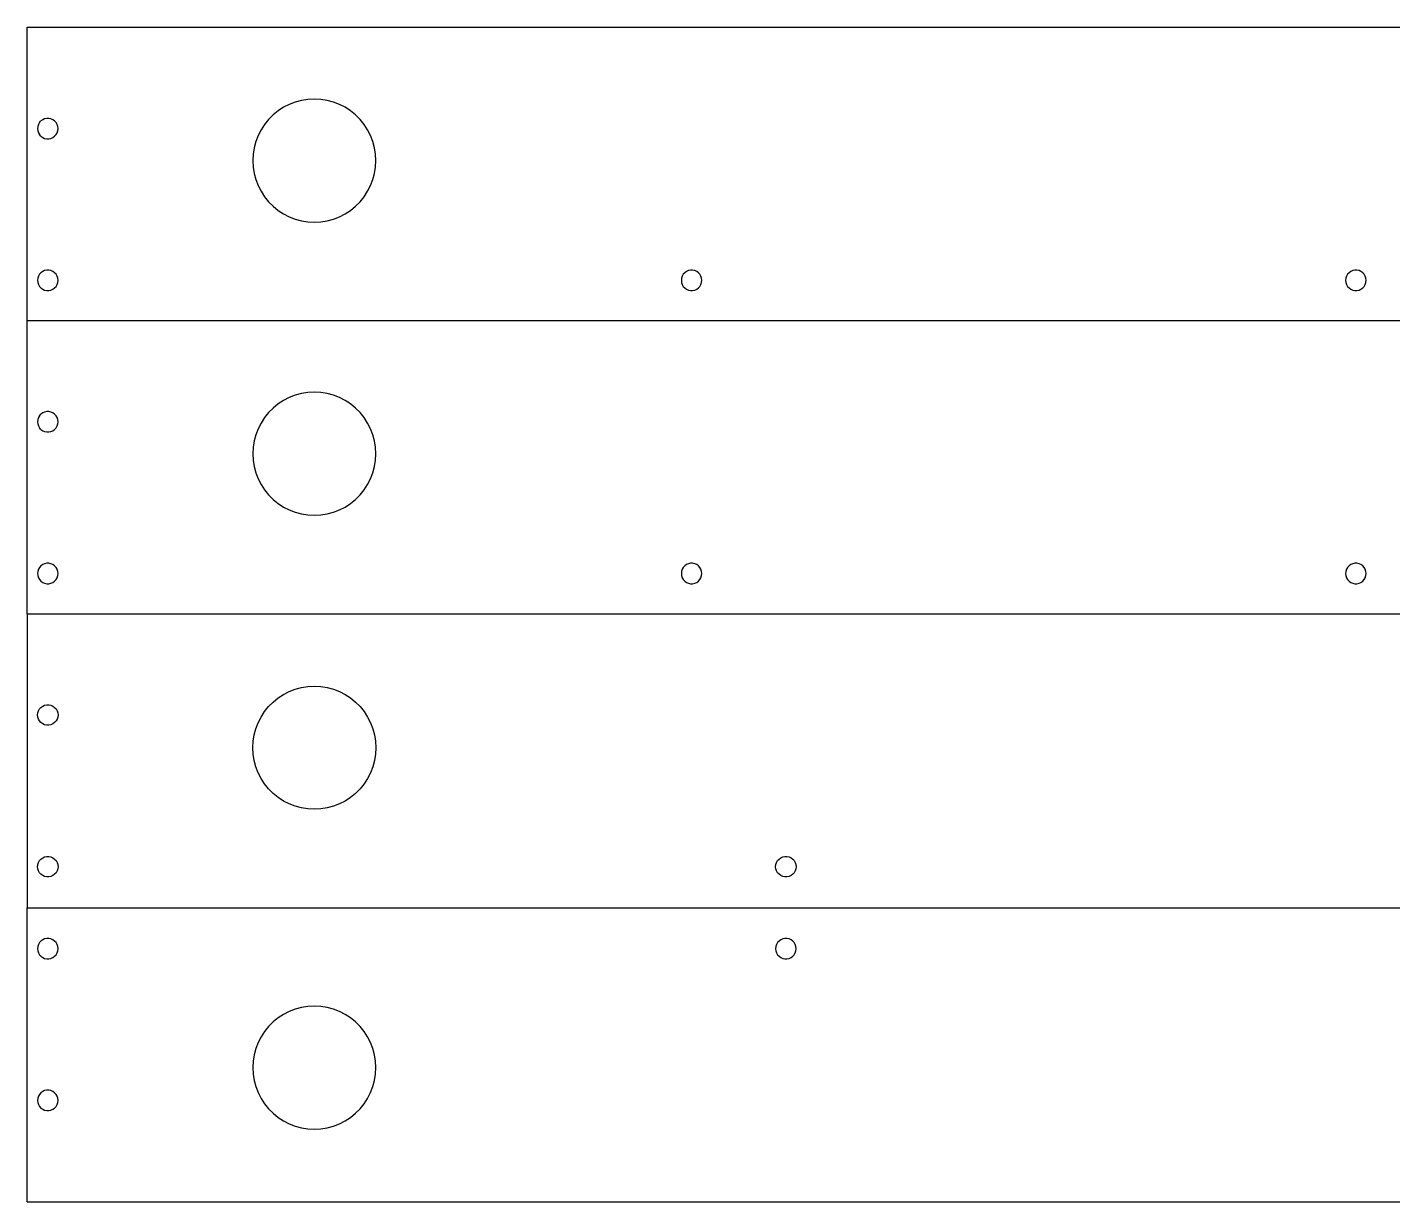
# Model space of a CAD drawing. Header units: metres. Extents: x 0 to 648, y 0 to 286.
# Drawn here: x 0 to 333, y 0 to 286.4 of the extents above; entities that cross this region are included whole.
import ezdxf

# ---------------------------------------------------------------- set-up
doc = ezdxf.new("R2010")
doc.units = ezdxf.units.M

msp = doc.modelspace()

# ---------------------------------------------------------------- linework, layer by layer
at = {"layer": 'side-panels-5mm'}
for p, q in [((0, 286.4, 0), (648, 286.4, 0)), ((0, 214.9, 0), (0, 286.4, 0)), ((62.5, 266.89, 0), (61.18, 266.04, 0)), ((63.9, 267.6, 0), (62.5, 266.89, 0)), ((65.36, 268.17, 0), (63.9, 267.6, 0)), ((66.88, 268.57, 0), (65.36, 268.17, 0)), ((68.43, 268.82, 0), (66.88, 268.57, 0)), ((70, 268.9, 0), (68.43, 268.82, 0)), ((71.57, 268.82, 0), (70, 268.9, 0)), ((73.12, 268.57, 0), (71.57, 268.82, 0)), ((74.64, 268.17, 0), (73.12, 268.57, 0)), ((76.1, 267.6, 0), (74.64, 268.17, 0)), ((77.5, 266.89, 0), (76.1, 267.6, 0)), ((78.82, 266.04, 0), (77.5, 266.89, 0)), ((2.98, 263.17, 0), (2.72, 262.72, 0)), ((2.98, 263.17, 0), (3.33, 263.56, 0)), ((3.75, 263.87, 0), (3.33, 263.56, 0)), ((4.23, 264.08, 0), (3.75, 263.87, 0)), ((4.74, 264.19, 0), (4.23, 264.08, 0)), ((5.26, 264.19, 0), (4.74, 264.19, 0)), ((5.77, 264.08, 0), (5.26, 264.19, 0)), ((6.25, 263.87, 0), (5.77, 264.08, 0)), ((6.67, 263.56, 0), (6.25, 263.87, 0)), ((7.02, 263.17, 0), (6.67, 263.56, 0)), ((7.28, 262.72, 0), (7.02, 263.17, 0)), ((58.85, 263.94, 0), (57.86, 262.72, 0)), ((59.96, 265.05, 0), (58.85, 263.94, 0)), ((61.18, 266.04, 0), (59.96, 265.05, 0)), ((80.04, 265.05, 0), (78.82, 266.04, 0)), ((81.15, 263.94, 0), (80.04, 265.05, 0)), ((82.14, 262.72, 0), (81.15, 263.94, 0)), ((2.55, 262.22, 0), (2.5, 261.7, 0)), ((2.5, 261.7, 0), (2.55, 261.18, 0)), ((2.72, 262.72, 0), (2.55, 262.22, 0)), ((2.55, 261.18, 0), (2.72, 260.68, 0)), ((2.72, 260.68, 0), (2.98, 260.23, 0)), ((3.33, 259.84, 0), (2.98, 260.23, 0)), ((3.33, 259.84, 0), (3.75, 259.53, 0)), ((6.25, 259.53, 0), (6.67, 259.84, 0)), ((6.67, 259.84, 0), (7.02, 260.23, 0)), ((7.02, 260.23, 0), (7.28, 260.68, 0)), ((7.45, 262.22, 0), (7.28, 262.72, 0)), ((7.28, 260.68, 0), (7.45, 261.18, 0)), ((7.5, 261.7, 0), (7.45, 262.22, 0)), ((7.45, 261.18, 0), (7.5, 261.7, 0)), ((56.3, 260, 0), (55.73, 258.54, 0)), ((57.01, 261.4, 0), (56.3, 260, 0)), ((57.86, 262.72, 0), (57.01, 261.4, 0)), ((82.99, 261.4, 0), (82.14, 262.72, 0)), ((83.7, 260, 0), (82.99, 261.4, 0)), ((84.27, 258.54, 0), (83.7, 260, 0)), ((3.75, 259.53, 0), (4.23, 259.32, 0)), ((4.23, 259.32, 0), (4.74, 259.21, 0)), ((4.74, 259.21, 0), (5.26, 259.21, 0)), ((5.26, 259.21, 0), (5.77, 259.32, 0)), ((5.77, 259.32, 0), (6.25, 259.53, 0)), ((55.33, 257.02, 0), (55.08, 255.47, 0)), ((55.73, 258.54, 0), (55.33, 257.02, 0)), ((84.67, 257.02, 0), (84.27, 258.54, 0)), ((84.92, 255.47, 0), (84.67, 257.02, 0)), ((55.08, 255.47, 0), (55, 253.9, 0)), ((55, 253.9, 0), (55.08, 252.33, 0)), ((85, 253.9, 0), (84.92, 255.47, 0)), ((84.92, 252.33, 0), (85, 253.9, 0)), ((55.08, 252.33, 0), (55.33, 250.78, 0)), ((55.33, 250.78, 0), (55.73, 249.26, 0)), ((84.27, 249.26, 0), (84.67, 250.78, 0)), ((84.67, 250.78, 0), (84.92, 252.33, 0)), ((55.73, 249.26, 0), (56.3, 247.8, 0)), ((56.3, 247.8, 0), (57.01, 246.4, 0)), ((82.99, 246.4, 0), (83.7, 247.8, 0)), ((83.7, 247.8, 0), (84.27, 249.26, 0)), ((57.01, 246.4, 0), (57.86, 245.08, 0)), ((57.86, 245.08, 0), (58.85, 243.86, 0)), ((58.85, 243.86, 0), (59.96, 242.75, 0)), ((80.04, 242.75, 0), (81.15, 243.86, 0)), ((81.15, 243.86, 0), (82.14, 245.08, 0)), ((82.14, 245.08, 0), (82.99, 246.4, 0)), ((59.96, 242.75, 0), (61.18, 241.76, 0)), ((61.18, 241.76, 0), (62.5, 240.91, 0)), ((62.5, 240.91, 0), (63.9, 240.2, 0)), ((63.9, 240.2, 0), (65.36, 239.63, 0)), ((74.64, 239.63, 0), (76.1, 240.2, 0)), ((76.1, 240.2, 0), (77.5, 240.91, 0)), ((77.5, 240.91, 0), (78.82, 241.76, 0)), ((78.82, 241.76, 0), (80.04, 242.75, 0)), ((65.36, 239.63, 0), (66.88, 239.23, 0)), ((66.88, 239.23, 0), (68.43, 238.98, 0)), ((68.43, 238.98, 0), (70, 238.9, 0)), ((70, 238.9, 0), (71.57, 238.98, 0)), ((71.57, 238.98, 0), (73.12, 239.23, 0)), ((73.12, 239.23, 0), (74.64, 239.63, 0)), ((3.33, 226.56, 0), (2.98, 226.17, 0)), ((3.75, 226.87, 0), (3.33, 226.56, 0)), ((4.23, 227.08, 0), (3.75, 226.87, 0)), ((4.74, 227.19, 0), (4.23, 227.08, 0)), ((5.26, 227.19, 0), (4.74, 227.19, 0)), ((5.77, 227.08, 0), (5.26, 227.19, 0)), ((6.25, 226.87, 0), (5.77, 227.08, 0)), ((6.67, 226.56, 0), (6.25, 226.87, 0)), ((7.02, 226.17, 0), (6.67, 226.56, 0)), ((160.33, 226.56, 0), (159.98, 226.17, 0)), ((160.75, 226.87, 0), (160.33, 226.56, 0)), ((161.23, 227.08, 0), (160.75, 226.87, 0)), ((161.74, 227.19, 0), (161.23, 227.08, 0)), ((162.26, 227.19, 0), (161.74, 227.19, 0)), ((162.77, 227.08, 0), (162.26, 227.19, 0)), ((163.25, 226.87, 0), (162.77, 227.08, 0)), ((163.67, 226.56, 0), (163.25, 226.87, 0)), ((164.02, 226.17, 0), (163.67, 226.56, 0)), ((322.33, 226.56, 0), (321.98, 226.17, 0)), ((322.75, 226.87, 0), (322.33, 226.56, 0)), ((323.23, 227.08, 0), (322.75, 226.87, 0)), ((323.74, 227.19, 0), (323.23, 227.08, 0)), ((324.26, 227.19, 0), (323.74, 227.19, 0)), ((324.77, 227.08, 0), (324.26, 227.19, 0)), ((325.25, 226.87, 0), (324.77, 227.08, 0)), ((325.67, 226.56, 0), (325.25, 226.87, 0)), ((326.02, 226.17, 0), (325.67, 226.56, 0)), ((2.55, 225.22, 0), (2.5, 224.7, 0)), ((2.5, 224.7, 0), (2.55, 224.18, 0)), ((2.72, 225.72, 0), (2.55, 225.22, 0)), ((2.55, 224.18, 0), (2.72, 223.68, 0)), ((2.98, 226.17, 0), (2.72, 225.72, 0)), ((2.72, 223.68, 0), (2.98, 223.23, 0)), ((2.98, 223.23, 0), (3.33, 222.84, 0)), ((6.67, 222.84, 0), (7.02, 223.23, 0)), ((7.28, 225.72, 0), (7.02, 226.17, 0)), ((7.02, 223.23, 0), (7.28, 223.68, 0)), ((7.45, 225.22, 0), (7.28, 225.72, 0)), ((7.28, 223.68, 0), (7.45, 224.18, 0)), ((7.5, 224.7, 0), (7.45, 225.22, 0)), ((7.45, 224.18, 0), (7.5, 224.7, 0)), ((159.55, 225.22, 0), (159.5, 224.7, 0)), ((159.5, 224.7, 0), (159.55, 224.18, 0)), ((159.72, 225.72, 0), (159.55, 225.22, 0)), ((159.55, 224.18, 0), (159.72, 223.68, 0)), ((159.98, 226.17, 0), (159.72, 225.72, 0)), ((159.72, 223.68, 0), (159.98, 223.23, 0)), ((159.98, 223.23, 0), (160.33, 222.84, 0)), ((163.67, 222.84, 0), (164.02, 223.23, 0)), ((164.28, 225.72, 0), (164.02, 226.17, 0)), ((164.02, 223.23, 0), (164.28, 223.68, 0)), ((164.45, 225.22, 0), (164.28, 225.72, 0)), ((164.28, 223.68, 0), (164.45, 224.18, 0)), ((164.5, 224.7, 0), (164.45, 225.22, 0)), ((164.45, 224.18, 0), (164.5, 224.7, 0)), ((321.55, 225.22, 0), (321.5, 224.7, 0)), ((321.5, 224.7, 0), (321.55, 224.18, 0)), ((321.72, 225.72, 0), (321.55, 225.22, 0)), ((321.55, 224.18, 0), (321.72, 223.68, 0)), ((321.98, 226.17, 0), (321.72, 225.72, 0)), ((321.72, 223.68, 0), (321.98, 223.23, 0)), ((321.98, 223.23, 0), (322.33, 222.84, 0)), ((325.67, 222.84, 0), (326.02, 223.23, 0)), ((326.28, 225.72, 0), (326.02, 226.17, 0)), ((326.02, 223.23, 0), (326.28, 223.68, 0)), ((326.45, 225.22, 0), (326.28, 225.72, 0)), ((326.28, 223.68, 0), (326.45, 224.18, 0)), ((326.5, 224.7, 0), (326.45, 225.22, 0)), ((326.45, 224.18, 0), (326.5, 224.7, 0)), ((3.33, 222.84, 0), (3.75, 222.53, 0)), ((3.75, 222.53, 0), (4.23, 222.32, 0)), ((4.23, 222.32, 0), (4.74, 222.21, 0)), ((4.74, 222.21, 0), (5.26, 222.21, 0)), ((5.26, 222.21, 0), (5.77, 222.32, 0)), ((5.77, 222.32, 0), (6.25, 222.53, 0)), ((6.25, 222.53, 0), (6.67, 222.84, 0)), ((160.33, 222.84, 0), (160.75, 222.53, 0)), ((160.75, 222.53, 0), (161.23, 222.32, 0)), ((161.23, 222.32, 0), (161.74, 222.21, 0)), ((161.74, 222.21, 0), (162.26, 222.21, 0)), ((162.26, 222.21, 0), (162.77, 222.32, 0)), ((162.77, 222.32, 0), (163.25, 222.53, 0)), ((163.25, 222.53, 0), (163.67, 222.84, 0)), ((322.33, 222.84, 0), (322.75, 222.53, 0)), ((322.75, 222.53, 0), (323.23, 222.32, 0)), ((323.23, 222.32, 0), (323.74, 222.21, 0)), ((323.74, 222.21, 0), (324.26, 222.21, 0)), ((324.26, 222.21, 0), (324.77, 222.32, 0)), ((324.77, 222.32, 0), (325.25, 222.53, 0)), ((325.25, 222.53, 0), (325.67, 222.84, 0)), ((0, 214.9, 0), (539, 214.9, 0)), ((0, 143.4, 0), (0, 214.9, 0)), ((65.36, 196.67, 0), (63.9, 196.1, 0)), ((66.88, 197.07, 0), (65.36, 196.67, 0)), ((68.43, 197.32, 0), (66.88, 197.07, 0)), ((70, 197.4, 0), (68.43, 197.32, 0)), ((71.57, 197.32, 0), (70, 197.4, 0)), ((73.12, 197.07, 0), (71.57, 197.32, 0)), ((74.64, 196.67, 0), (73.12, 197.07, 0)), ((76.1, 196.1, 0), (74.64, 196.67, 0)), ((59.96, 193.55, 0), (58.85, 192.44, 0)), ((61.18, 194.54, 0), (59.96, 193.55, 0)), ((62.5, 195.39, 0), (61.18, 194.54, 0)), ((63.9, 196.1, 0), (62.5, 195.39, 0)), ((77.5, 195.39, 0), (76.1, 196.1, 0)), ((78.82, 194.54, 0), (77.5, 195.39, 0)), ((80.04, 193.55, 0), (78.82, 194.54, 0)), ((81.15, 192.44, 0), (80.04, 193.55, 0)), ((2.55, 190.72, 0), (2.5, 190.2, 0)), ((2.5, 190.2, 0), (2.55, 189.68, 0)), ((2.72, 191.22, 0), (2.55, 190.72, 0)), ((2.98, 191.67, 0), (2.72, 191.22, 0)), ((2.98, 191.67, 0), (3.33, 192.06, 0)), ((3.75, 192.37, 0), (3.33, 192.06, 0)), ((4.23, 192.58, 0), (3.75, 192.37, 0)), ((4.74, 192.69, 0), (4.23, 192.58, 0)), ((5.26, 192.69, 0), (4.74, 192.69, 0)), ((5.77, 192.58, 0), (5.26, 192.69, 0)), ((6.25, 192.37, 0), (5.77, 192.58, 0)), ((6.67, 192.06, 0), (6.25, 192.37, 0)), ((7.02, 191.67, 0), (6.67, 192.06, 0)), ((7.28, 191.22, 0), (7.02, 191.67, 0)), ((7.45, 190.72, 0), (7.28, 191.22, 0)), ((7.5, 190.2, 0), (7.45, 190.72, 0)), ((7.45, 189.68, 0), (7.5, 190.2, 0)), ((57.01, 189.9, 0), (56.3, 188.5, 0)), ((57.86, 191.22, 0), (57.01, 189.9, 0)), ((58.85, 192.44, 0), (57.86, 191.22, 0)), ((82.14, 191.22, 0), (81.15, 192.44, 0)), ((82.99, 189.9, 0), (82.14, 191.22, 0)), ((83.7, 188.5, 0), (82.99, 189.9, 0)), ((2.55, 189.68, 0), (2.72, 189.18, 0)), ((2.72, 189.18, 0), (2.98, 188.73, 0)), ((3.33, 188.34, 0), (2.98, 188.73, 0)), ((3.33, 188.34, 0), (3.75, 188.03, 0)), ((3.75, 188.03, 0), (4.23, 187.82, 0)), ((4.23, 187.82, 0), (4.74, 187.71, 0)), ((4.74, 187.71, 0), (5.26, 187.71, 0)), ((5.26, 187.71, 0), (5.77, 187.82, 0)), ((5.77, 187.82, 0), (6.25, 188.03, 0)), ((6.25, 188.03, 0), (6.67, 188.34, 0)), ((6.67, 188.34, 0), (7.02, 188.73, 0)), ((7.02, 188.73, 0), (7.28, 189.18, 0)), ((7.28, 189.18, 0), (7.45, 189.68, 0)), ((55.73, 187.04, 0), (55.33, 185.52, 0)), ((56.3, 188.5, 0), (55.73, 187.04, 0)), ((84.27, 187.04, 0), (83.7, 188.5, 0)), ((84.67, 185.52, 0), (84.27, 187.04, 0)), ((55.08, 183.97, 0), (55, 182.4, 0)), ((55.33, 185.52, 0), (55.08, 183.97, 0)), ((84.92, 183.97, 0), (84.67, 185.52, 0)), ((85, 182.4, 0), (84.92, 183.97, 0)), ((55, 182.4, 0), (55.08, 180.83, 0)), ((55.08, 180.83, 0), (55.33, 179.28, 0)), ((84.67, 179.28, 0), (84.92, 180.83, 0)), ((84.92, 180.83, 0), (85, 182.4, 0)), ((55.33, 179.28, 0), (55.73, 177.76, 0)), ((55.73, 177.76, 0), (56.3, 176.3, 0)), ((83.7, 176.3, 0), (84.27, 177.76, 0)), ((84.27, 177.76, 0), (84.67, 179.28, 0)), ((56.3, 176.3, 0), (57.01, 174.9, 0)), ((57.01, 174.9, 0), (57.86, 173.58, 0)), ((57.86, 173.58, 0), (58.85, 172.36, 0)), ((81.15, 172.36, 0), (82.14, 173.58, 0)), ((82.14, 173.58, 0), (82.99, 174.9, 0)), ((82.99, 174.9, 0), (83.7, 176.3, 0)), ((58.85, 172.36, 0), (59.96, 171.25, 0)), ((59.96, 171.25, 0), (61.18, 170.26, 0)), ((61.18, 170.26, 0), (62.5, 169.41, 0)), ((77.5, 169.41, 0), (78.82, 170.26, 0)), ((78.82, 170.26, 0), (80.04, 171.25, 0)), ((80.04, 171.25, 0), (81.15, 172.36, 0)), ((62.5, 169.41, 0), (63.9, 168.7, 0)), ((63.9, 168.7, 0), (65.36, 168.13, 0)), ((65.36, 168.13, 0), (66.88, 167.73, 0)), ((66.88, 167.73, 0), (68.43, 167.48, 0)), ((68.43, 167.48, 0), (70, 167.4, 0)), ((70, 167.4, 0), (71.57, 167.48, 0)), ((71.57, 167.48, 0), (73.12, 167.73, 0)), ((73.12, 167.73, 0), (74.64, 168.13, 0)), ((74.64, 168.13, 0), (76.1, 168.7, 0)), ((76.1, 168.7, 0), (77.5, 169.41, 0)), ((2.55, 153.72, 0), (2.5, 153.2, 0)), ((2.5, 153.2, 0), (2.55, 152.68, 0)), ((2.72, 154.22, 0), (2.55, 153.72, 0)), ((2.98, 154.67, 0), (2.72, 154.22, 0)), ((3.33, 155.06, 0), (2.98, 154.67, 0)), ((3.75, 155.37, 0), (3.33, 155.06, 0)), ((4.23, 155.58, 0), (3.75, 155.37, 0)), ((4.74, 155.69, 0), (4.23, 155.58, 0)), ((5.26, 155.69, 0), (4.74, 155.69, 0)), ((5.77, 155.58, 0), (5.26, 155.69, 0)), ((6.25, 155.37, 0), (5.77, 155.58, 0)), ((6.67, 155.06, 0), (6.25, 155.37, 0)), ((7.02, 154.67, 0), (6.67, 155.06, 0)), ((7.28, 154.22, 0), (7.02, 154.67, 0)), ((7.45, 153.72, 0), (7.28, 154.22, 0)), ((7.5, 153.2, 0), (7.45, 153.72, 0)), ((7.45, 152.68, 0), (7.5, 153.2, 0)), ((159.55, 153.72, 0), (159.5, 153.2, 0)), ((159.5, 153.2, 0), (159.55, 152.68, 0)), ((159.72, 154.22, 0), (159.55, 153.72, 0)), ((159.98, 154.67, 0), (159.72, 154.22, 0)), ((160.33, 155.06, 0), (159.98, 154.67, 0)), ((160.75, 155.37, 0), (160.33, 155.06, 0)), ((161.23, 155.58, 0), (160.75, 155.37, 0)), ((161.74, 155.69, 0), (161.23, 155.58, 0)), ((162.26, 155.69, 0), (161.74, 155.69, 0)), ((162.77, 155.58, 0), (162.26, 155.69, 0)), ((163.25, 155.37, 0), (162.77, 155.58, 0)), ((163.67, 155.06, 0), (163.25, 155.37, 0)), ((164.02, 154.67, 0), (163.67, 155.06, 0)), ((164.28, 154.22, 0), (164.02, 154.67, 0)), ((164.45, 153.72, 0), (164.28, 154.22, 0)), ((164.5, 153.2, 0), (164.45, 153.72, 0)), ((164.45, 152.68, 0), (164.5, 153.2, 0)), ((321.55, 153.72, 0), (321.5, 153.2, 0)), ((321.5, 153.2, 0), (321.55, 152.68, 0)), ((321.72, 154.22, 0), (321.55, 153.72, 0)), ((321.98, 154.67, 0), (321.72, 154.22, 0)), ((322.33, 155.06, 0), (321.98, 154.67, 0)), ((322.75, 155.37, 0), (322.33, 155.06, 0)), ((323.23, 155.58, 0), (322.75, 155.37, 0)), ((323.74, 155.69, 0), (323.23, 155.58, 0)), ((324.26, 155.69, 0), (323.74, 155.69, 0)), ((324.77, 155.58, 0), (324.26, 155.69, 0)), ((325.25, 155.37, 0), (324.77, 155.58, 0)), ((325.67, 155.06, 0), (325.25, 155.37, 0)), ((326.02, 154.67, 0), (325.67, 155.06, 0)), ((326.28, 154.22, 0), (326.02, 154.67, 0)), ((326.45, 153.72, 0), (326.28, 154.22, 0)), ((326.5, 153.2, 0), (326.45, 153.72, 0)), ((326.45, 152.68, 0), (326.5, 153.2, 0)), ((2.55, 152.68, 0), (2.72, 152.18, 0)), ((2.72, 152.18, 0), (2.98, 151.73, 0)), ((2.98, 151.73, 0), (3.33, 151.34, 0)), ((3.33, 151.34, 0), (3.75, 151.03, 0)), ((3.75, 151.03, 0), (4.23, 150.82, 0)), ((4.23, 150.82, 0), (4.74, 150.71, 0)), ((4.74, 150.71, 0), (5.26, 150.71, 0)), ((5.26, 150.71, 0), (5.77, 150.82, 0)), ((5.77, 150.82, 0), (6.25, 151.03, 0)), ((6.25, 151.03, 0), (6.67, 151.34, 0)), ((6.67, 151.34, 0), (7.02, 151.73, 0)), ((7.02, 151.73, 0), (7.28, 152.18, 0)), ((7.28, 152.18, 0), (7.45, 152.68, 0)), ((159.55, 152.68, 0), (159.72, 152.18, 0)), ((159.72, 152.18, 0), (159.98, 151.73, 0)), ((159.98, 151.73, 0), (160.33, 151.34, 0)), ((160.33, 151.34, 0), (160.75, 151.03, 0)), ((160.75, 151.03, 0), (161.23, 150.82, 0)), ((161.23, 150.82, 0), (161.74, 150.71, 0)), ((161.74, 150.71, 0), (162.26, 150.71, 0)), ((162.26, 150.71, 0), (162.77, 150.82, 0)), ((162.77, 150.82, 0), (163.25, 151.03, 0)), ((163.25, 151.03, 0), (163.67, 151.34, 0)), ((163.67, 151.34, 0), (164.02, 151.73, 0)), ((164.02, 151.73, 0), (164.28, 152.18, 0)), ((164.28, 152.18, 0), (164.45, 152.68, 0)), ((321.55, 152.68, 0), (321.72, 152.18, 0)), ((321.72, 152.18, 0), (321.98, 151.73, 0)), ((321.98, 151.73, 0), (322.33, 151.34, 0)), ((322.33, 151.34, 0), (322.75, 151.03, 0)), ((322.75, 151.03, 0), (323.23, 150.82, 0)), ((323.23, 150.82, 0), (323.74, 150.71, 0)), ((323.74, 150.71, 0), (324.26, 150.71, 0)), ((324.26, 150.71, 0), (324.77, 150.82, 0)), ((324.77, 150.82, 0), (325.25, 151.03, 0)), ((325.25, 151.03, 0), (325.67, 151.34, 0)), ((325.67, 151.34, 0), (326.02, 151.73, 0)), ((326.02, 151.73, 0), (326.28, 152.18, 0)), ((326.28, 152.18, 0), (326.45, 152.68, 0)), ((0, 143.4, 0), (539, 143.4, 0)), ((0, 143.4, 0), (0, 71.7, 0)), ((61.18, 122.84, 0), (62.5, 123.69, 0)), ((62.5, 123.69, 0), (63.9, 124.4, 0)), ((63.9, 124.4, 0), (65.36, 124.97, 0)), ((65.36, 124.97, 0), (66.88, 125.37, 0)), ((66.88, 125.37, 0), (68.43, 125.62, 0)), ((68.43, 125.62, 0), (70, 125.7, 0)), ((70, 125.7, 0), (71.57, 125.62, 0)), ((71.57, 125.62, 0), (73.12, 125.37, 0)), ((73.12, 125.37, 0), (74.64, 124.97, 0)), ((74.64, 124.97, 0), (76.1, 124.4, 0)), ((76.1, 124.4, 0), (77.5, 123.69, 0)), ((77.5, 123.69, 0), (78.82, 122.84, 0)), ((2.72, 119.72, 0), (2.98, 120.17, 0)), ((2.98, 120.17, 0), (3.33, 120.56, 0)), ((3.33, 120.56, 0), (3.75, 120.87, 0)), ((3.75, 120.87, 0), (4.23, 121.08, 0)), ((4.23, 121.08, 0), (4.74, 121.19, 0)), ((4.74, 121.19, 0), (5.26, 121.19, 0)), ((5.26, 121.19, 0), (5.77, 121.08, 0)), ((5.77, 121.08, 0), (6.25, 120.87, 0)), ((6.25, 120.87, 0), (6.67, 120.56, 0)), ((6.67, 120.56, 0), (7.02, 120.17, 0)), ((7.02, 120.17, 0), (7.28, 119.72, 0)), ((57.86, 119.52, 0), (58.85, 120.74, 0)), ((58.85, 120.74, 0), (59.96, 121.85, 0)), ((59.96, 121.85, 0), (61.18, 122.84, 0)), ((78.82, 122.84, 0), (80.04, 121.85, 0)), ((80.04, 121.85, 0), (81.15, 120.74, 0)), ((81.15, 120.74, 0), (82.14, 119.52, 0)), ((2.5, 118.7, 0), (2.55, 119.22, 0)), ((2.55, 118.18, 0), (2.5, 118.7, 0)), ((2.55, 119.22, 0), (2.72, 119.72, 0)), ((2.72, 117.68, 0), (2.55, 118.18, 0)), ((2.98, 117.23, 0), (2.72, 117.68, 0)), ((3.33, 116.84, 0), (2.98, 117.23, 0)), ((3.75, 116.53, 0), (3.33, 116.84, 0)), ((6.67, 116.84, 0), (6.25, 116.53, 0)), ((7.02, 117.23, 0), (6.67, 116.84, 0)), ((7.28, 117.68, 0), (7.02, 117.23, 0)), ((7.28, 119.72, 0), (7.45, 119.22, 0)), ((7.45, 118.18, 0), (7.28, 117.68, 0)), ((7.45, 119.22, 0), (7.5, 118.7, 0)), ((7.5, 118.7, 0), (7.45, 118.18, 0)), ((55.73, 115.34, 0), (56.3, 116.8, 0)), ((56.3, 116.8, 0), (57.01, 118.2, 0)), ((57.01, 118.2, 0), (57.86, 119.52, 0)), ((82.14, 119.52, 0), (82.99, 118.2, 0)), ((82.99, 118.2, 0), (83.7, 116.8, 0)), ((83.7, 116.8, 0), (84.27, 115.34, 0)), ((4.23, 116.32, 0), (3.75, 116.53, 0)), ((4.74, 116.21, 0), (4.23, 116.32, 0)), ((5.26, 116.21, 0), (4.74, 116.21, 0)), ((5.77, 116.32, 0), (5.26, 116.21, 0)), ((6.25, 116.53, 0), (5.77, 116.32, 0)), ((55.08, 112.27, 0), (55.33, 113.82, 0)), ((55.33, 113.82, 0), (55.73, 115.34, 0)), ((84.27, 115.34, 0), (84.67, 113.82, 0)), ((84.67, 113.82, 0), (84.92, 112.27, 0)), ((55, 110.7, 0), (55.08, 112.27, 0)), ((55.08, 109.13, 0), (55, 110.7, 0)), ((84.92, 112.27, 0), (85, 110.7, 0)), ((85, 110.7, 0), (84.92, 109.13, 0)), ((55.33, 107.58, 0), (55.08, 109.13, 0)), ((55.73, 106.06, 0), (55.33, 107.58, 0)), ((84.67, 107.58, 0), (84.27, 106.06, 0)), ((84.92, 109.13, 0), (84.67, 107.58, 0)), ((56.3, 104.6, 0), (55.73, 106.06, 0)), ((57.01, 103.2, 0), (56.3, 104.6, 0)), ((83.7, 104.6, 0), (82.99, 103.2, 0)), ((84.27, 106.06, 0), (83.7, 104.6, 0)), ((57.86, 101.88, 0), (57.01, 103.2, 0)), ((58.85, 100.66, 0), (57.86, 101.88, 0)), ((59.96, 99.55, 0), (58.85, 100.66, 0)), ((81.15, 100.66, 0), (80.04, 99.55, 0)), ((82.14, 101.88, 0), (81.15, 100.66, 0)), ((82.99, 103.2, 0), (82.14, 101.88, 0)), ((61.18, 98.56, 0), (59.96, 99.55, 0)), ((62.5, 97.71, 0), (61.18, 98.56, 0)), ((63.9, 97, 0), (62.5, 97.71, 0)), ((65.36, 96.43, 0), (63.9, 97, 0)), ((76.1, 97, 0), (74.64, 96.43, 0)), ((77.5, 97.71, 0), (76.1, 97, 0)), ((78.82, 98.56, 0), (77.5, 97.71, 0)), ((80.04, 99.55, 0), (78.82, 98.56, 0)), ((66.88, 96.03, 0), (65.36, 96.43, 0)), ((68.43, 95.78, 0), (66.88, 96.03, 0)), ((70, 95.7, 0), (68.43, 95.78, 0)), ((71.57, 95.78, 0), (70, 95.7, 0)), ((73.12, 96.03, 0), (71.57, 95.78, 0)), ((74.64, 96.43, 0), (73.12, 96.03, 0)), ((2.98, 83.17, 0), (3.33, 83.56, 0)), ((3.33, 83.56, 0), (3.75, 83.87, 0)), ((3.75, 83.87, 0), (4.23, 84.08, 0)), ((4.23, 84.08, 0), (4.74, 84.19, 0)), ((4.74, 84.19, 0), (5.26, 84.19, 0)), ((5.26, 84.19, 0), (5.77, 84.08, 0)), ((5.77, 84.08, 0), (6.25, 83.87, 0)), ((6.25, 83.87, 0), (6.67, 83.56, 0)), ((6.67, 83.56, 0), (7.02, 83.17, 0)), ((182.98, 83.17, 0), (183.33, 83.56, 0)), ((183.33, 83.56, 0), (183.75, 83.87, 0)), ((183.75, 83.87, 0), (184.23, 84.08, 0)), ((184.23, 84.08, 0), (184.74, 84.19, 0)), ((184.74, 84.19, 0), (185.26, 84.19, 0)), ((185.26, 84.19, 0), (185.77, 84.08, 0)), ((185.77, 84.08, 0), (186.25, 83.87, 0)), ((186.25, 83.87, 0), (186.67, 83.56, 0)), ((186.67, 83.56, 0), (187.02, 83.17, 0)), ((2.5, 81.7, 0), (2.55, 82.22, 0)), ((2.55, 81.18, 0), (2.5, 81.7, 0)), ((2.55, 82.22, 0), (2.72, 82.72, 0)), ((2.72, 80.68, 0), (2.55, 81.18, 0)), ((2.72, 82.72, 0), (2.98, 83.17, 0)), ((2.98, 80.23, 0), (2.72, 80.68, 0)), ((3.33, 79.84, 0), (2.98, 80.23, 0)), ((7.02, 80.23, 0), (6.67, 79.84, 0)), ((7.02, 83.17, 0), (7.28, 82.72, 0)), ((7.28, 80.68, 0), (7.02, 80.23, 0)), ((7.28, 82.72, 0), (7.45, 82.22, 0)), ((7.45, 81.18, 0), (7.28, 80.68, 0)), ((7.45, 82.22, 0), (7.5, 81.7, 0)), ((7.5, 81.7, 0), (7.45, 81.18, 0)), ((182.5, 81.7, 0), (182.55, 82.22, 0)), ((182.55, 81.18, 0), (182.5, 81.7, 0)), ((182.55, 82.22, 0), (182.72, 82.72, 0)), ((182.72, 80.68, 0), (182.55, 81.18, 0)), ((182.72, 82.72, 0), (182.98, 83.17, 0)), ((182.98, 80.23, 0), (182.72, 80.68, 0)), ((183.33, 79.84, 0), (182.98, 80.23, 0)), ((187.02, 80.23, 0), (186.67, 79.84, 0)), ((187.02, 83.17, 0), (187.28, 82.72, 0)), ((187.28, 80.68, 0), (187.02, 80.23, 0)), ((187.28, 82.72, 0), (187.45, 82.22, 0)), ((187.45, 81.18, 0), (187.28, 80.68, 0)), ((187.45, 82.22, 0), (187.5, 81.7, 0)), ((187.5, 81.7, 0), (187.45, 81.18, 0)), ((3.75, 79.53, 0), (3.33, 79.84, 0)), ((4.23, 79.32, 0), (3.75, 79.53, 0)), ((4.74, 79.21, 0), (4.23, 79.32, 0)), ((5.26, 79.21, 0), (4.74, 79.21, 0)), ((5.77, 79.32, 0), (5.26, 79.21, 0)), ((6.25, 79.53, 0), (5.77, 79.32, 0)), ((6.67, 79.84, 0), (6.25, 79.53, 0)), ((183.75, 79.53, 0), (183.33, 79.84, 0)), ((184.23, 79.32, 0), (183.75, 79.53, 0)), ((184.74, 79.21, 0), (184.23, 79.32, 0)), ((185.26, 79.21, 0), (184.74, 79.21, 0)), ((185.77, 79.32, 0), (185.26, 79.21, 0)), ((186.25, 79.53, 0), (185.77, 79.32, 0)), ((186.67, 79.84, 0), (186.25, 79.53, 0)), ((0, 71.7, 0), (553, 71.7, 0)), ((0, 0, 0), (0, 71.7, 0)), ((3.33, 63.56, 0), (2.98, 63.17, 0)), ((3.75, 63.87, 0), (3.33, 63.56, 0)), ((4.23, 64.08, 0), (3.75, 63.87, 0)), ((4.74, 64.19, 0), (4.23, 64.08, 0)), ((5.26, 64.19, 0), (4.74, 64.19, 0)), ((5.77, 64.08, 0), (5.26, 64.19, 0)), ((6.25, 63.87, 0), (5.77, 64.08, 0)), ((6.67, 63.56, 0), (6.25, 63.87, 0)), ((7.02, 63.17, 0), (6.67, 63.56, 0)), ((183.33, 63.56, 0), (182.98, 63.17, 0)), ((183.75, 63.87, 0), (183.33, 63.56, 0)), ((184.23, 64.08, 0), (183.75, 63.87, 0)), ((184.74, 64.19, 0), (184.23, 64.08, 0)), ((185.26, 64.19, 0), (184.74, 64.19, 0)), ((185.77, 64.08, 0), (185.26, 64.19, 0)), ((186.25, 63.87, 0), (185.77, 64.08, 0)), ((186.67, 63.56, 0), (186.25, 63.87, 0)), ((187.02, 63.17, 0), (186.67, 63.56, 0)), ((2.55, 62.22, 0), (2.5, 61.7, 0)), ((2.5, 61.7, 0), (2.55, 61.18, 0)), ((2.72, 62.72, 0), (2.55, 62.22, 0)), ((2.55, 61.18, 0), (2.72, 60.68, 0)), ((2.98, 63.17, 0), (2.72, 62.72, 0)), ((2.72, 60.68, 0), (2.98, 60.23, 0)), ((2.98, 60.23, 0), (3.33, 59.84, 0)), ((6.67, 59.84, 0), (7.02, 60.23, 0)), ((7.28, 62.72, 0), (7.02, 63.17, 0)), ((7.02, 60.23, 0), (7.28, 60.68, 0)), ((7.45, 62.22, 0), (7.28, 62.72, 0)), ((7.28, 60.68, 0), (7.45, 61.18, 0)), ((7.5, 61.7, 0), (7.45, 62.22, 0)), ((7.45, 61.18, 0), (7.5, 61.7, 0)), ((182.55, 62.22, 0), (182.5, 61.7, 0)), ((182.5, 61.7, 0), (182.55, 61.18, 0)), ((182.72, 62.72, 0), (182.55, 62.22, 0)), ((182.55, 61.18, 0), (182.72, 60.68, 0)), ((182.98, 63.17, 0), (182.72, 62.72, 0)), ((182.72, 60.68, 0), (182.98, 60.23, 0)), ((182.98, 60.23, 0), (183.33, 59.84, 0)), ((186.67, 59.84, 0), (187.02, 60.23, 0)), ((187.28, 62.72, 0), (187.02, 63.17, 0)), ((187.02, 60.23, 0), (187.28, 60.68, 0)), ((187.45, 62.22, 0), (187.28, 62.72, 0)), ((187.28, 60.68, 0), (187.45, 61.18, 0)), ((187.5, 61.7, 0), (187.45, 62.22, 0)), ((187.45, 61.18, 0), (187.5, 61.7, 0)), ((3.33, 59.84, 0), (3.75, 59.53, 0)), ((3.75, 59.53, 0), (4.23, 59.32, 0)), ((4.23, 59.32, 0), (4.74, 59.21, 0)), ((4.74, 59.21, 0), (5.26, 59.21, 0)), ((5.26, 59.21, 0), (5.77, 59.32, 0)), ((5.77, 59.32, 0), (6.25, 59.53, 0)), ((6.25, 59.53, 0), (6.67, 59.84, 0)), ((183.33, 59.84, 0), (183.75, 59.53, 0)), ((183.75, 59.53, 0), (184.23, 59.32, 0)), ((184.23, 59.32, 0), (184.74, 59.21, 0)), ((184.74, 59.21, 0), (185.26, 59.21, 0)), ((185.26, 59.21, 0), (185.77, 59.32, 0)), ((185.77, 59.32, 0), (186.25, 59.53, 0)), ((186.25, 59.53, 0), (186.67, 59.84, 0)), ((65.36, 46.97, 0), (63.9, 46.4, 0)), ((66.88, 47.37, 0), (65.36, 46.97, 0)), ((68.43, 47.62, 0), (66.88, 47.37, 0)), ((70, 47.7, 0), (68.43, 47.62, 0)), ((71.57, 47.62, 0), (70, 47.7, 0)), ((73.12, 47.37, 0), (71.57, 47.62, 0)), ((74.64, 46.97, 0), (73.12, 47.37, 0)), ((76.1, 46.4, 0), (74.64, 46.97, 0)), ((59.96, 43.85, 0), (58.85, 42.74, 0)), ((61.18, 44.84, 0), (59.96, 43.85, 0)), ((62.5, 45.69, 0), (61.18, 44.84, 0)), ((63.9, 46.4, 0), (62.5, 45.69, 0)), ((77.5, 45.69, 0), (76.1, 46.4, 0)), ((78.82, 44.84, 0), (77.5, 45.69, 0)), ((80.04, 43.85, 0), (78.82, 44.84, 0)), ((81.15, 42.74, 0), (80.04, 43.85, 0)), ((57.01, 40.2, 0), (56.3, 38.8, 0)), ((57.86, 41.52, 0), (57.01, 40.2, 0)), ((58.85, 42.74, 0), (57.86, 41.52, 0)), ((82.14, 41.52, 0), (81.15, 42.74, 0)), ((82.99, 40.2, 0), (82.14, 41.52, 0)), ((83.7, 38.8, 0), (82.99, 40.2, 0)), ((55.73, 37.34, 0), (55.33, 35.82, 0)), ((56.3, 38.8, 0), (55.73, 37.34, 0)), ((84.27, 37.34, 0), (83.7, 38.8, 0)), ((84.67, 35.82, 0), (84.27, 37.34, 0)), ((55.08, 34.27, 0), (55, 32.7, 0)), ((55.33, 35.82, 0), (55.08, 34.27, 0)), ((84.92, 34.27, 0), (84.67, 35.82, 0)), ((85, 32.7, 0), (84.92, 34.27, 0)), ((55, 32.7, 0), (55.08, 31.13, 0)), ((55.08, 31.13, 0), (55.33, 29.58, 0)), ((84.67, 29.58, 0), (84.92, 31.13, 0)), ((84.92, 31.13, 0), (85, 32.7, 0)), ((3.75, 26.87, 0), (3.33, 26.56, 0)), ((4.23, 27.08, 0), (3.75, 26.87, 0)), ((4.74, 27.19, 0), (4.23, 27.08, 0)), ((5.26, 27.19, 0), (4.74, 27.19, 0)), ((5.77, 27.08, 0), (5.26, 27.19, 0)), ((6.25, 26.87, 0), (5.77, 27.08, 0)), ((6.67, 26.56, 0), (6.25, 26.87, 0)), ((55.33, 29.58, 0), (55.73, 28.06, 0)), ((55.73, 28.06, 0), (56.3, 26.6, 0)), ((83.7, 26.6, 0), (84.27, 28.06, 0)), ((84.27, 28.06, 0), (84.67, 29.58, 0)), ((2.55, 25.22, 0), (2.5, 24.7, 0)), ((2.5, 24.7, 0), (2.55, 24.18, 0)), ((2.72, 25.72, 0), (2.55, 25.22, 0)), ((2.55, 24.18, 0), (2.72, 23.68, 0)), ((2.98, 26.17, 0), (2.72, 25.72, 0)), ((2.72, 23.68, 0), (2.98, 23.23, 0)), ((3.33, 26.56, 0), (2.98, 26.17, 0)), ((7.02, 26.17, 0), (6.67, 26.56, 0)), ((7.28, 25.72, 0), (7.02, 26.17, 0)), ((7.02, 23.23, 0), (7.28, 23.68, 0)), ((7.45, 25.22, 0), (7.28, 25.72, 0)), ((7.28, 23.68, 0), (7.45, 24.18, 0)), ((7.5, 24.7, 0), (7.45, 25.22, 0)), ((7.45, 24.18, 0), (7.5, 24.7, 0)), ((56.3, 26.6, 0), (57.01, 25.2, 0)), ((57.01, 25.2, 0), (57.86, 23.88, 0)), ((57.86, 23.88, 0), (58.85, 22.66, 0)), ((81.15, 22.66, 0), (82.14, 23.88, 0)), ((82.14, 23.88, 0), (82.99, 25.2, 0)), ((82.99, 25.2, 0), (83.7, 26.6, 0)), ((2.98, 23.23, 0), (3.33, 22.84, 0)), ((3.33, 22.84, 0), (3.75, 22.53, 0)), ((3.75, 22.53, 0), (4.23, 22.32, 0)), ((4.23, 22.32, 0), (4.74, 22.21, 0)), ((4.74, 22.21, 0), (5.26, 22.21, 0)), ((5.26, 22.21, 0), (5.77, 22.32, 0)), ((5.77, 22.32, 0), (6.25, 22.53, 0)), ((6.25, 22.53, 0), (6.67, 22.84, 0)), ((6.67, 22.84, 0), (7.02, 23.23, 0)), ((58.85, 22.66, 0), (59.96, 21.55, 0)), ((59.96, 21.55, 0), (61.18, 20.56, 0)), ((61.18, 20.56, 0), (62.5, 19.71, 0)), ((77.5, 19.71, 0), (78.82, 20.56, 0)), ((78.82, 20.56, 0), (80.04, 21.55, 0)), ((80.04, 21.55, 0), (81.15, 22.66, 0)), ((62.5, 19.71, 0), (63.9, 19, 0)), ((63.9, 19, 0), (65.36, 18.43, 0)), ((65.36, 18.43, 0), (66.88, 18.03, 0)), ((66.88, 18.03, 0), (68.43, 17.78, 0)), ((68.43, 17.78, 0), (70, 17.7, 0)), ((70, 17.7, 0), (71.57, 17.78, 0)), ((71.57, 17.78, 0), (73.12, 18.03, 0)), ((73.12, 18.03, 0), (74.64, 18.43, 0)), ((74.64, 18.43, 0), (76.1, 19, 0)), ((76.1, 19, 0), (77.5, 19.71, 0)), ((0, 0, 0), (539, 0, 0))]:
    msp.add_line(p, q, dxfattribs=at)

doc.saveas('drawing.dxf')
